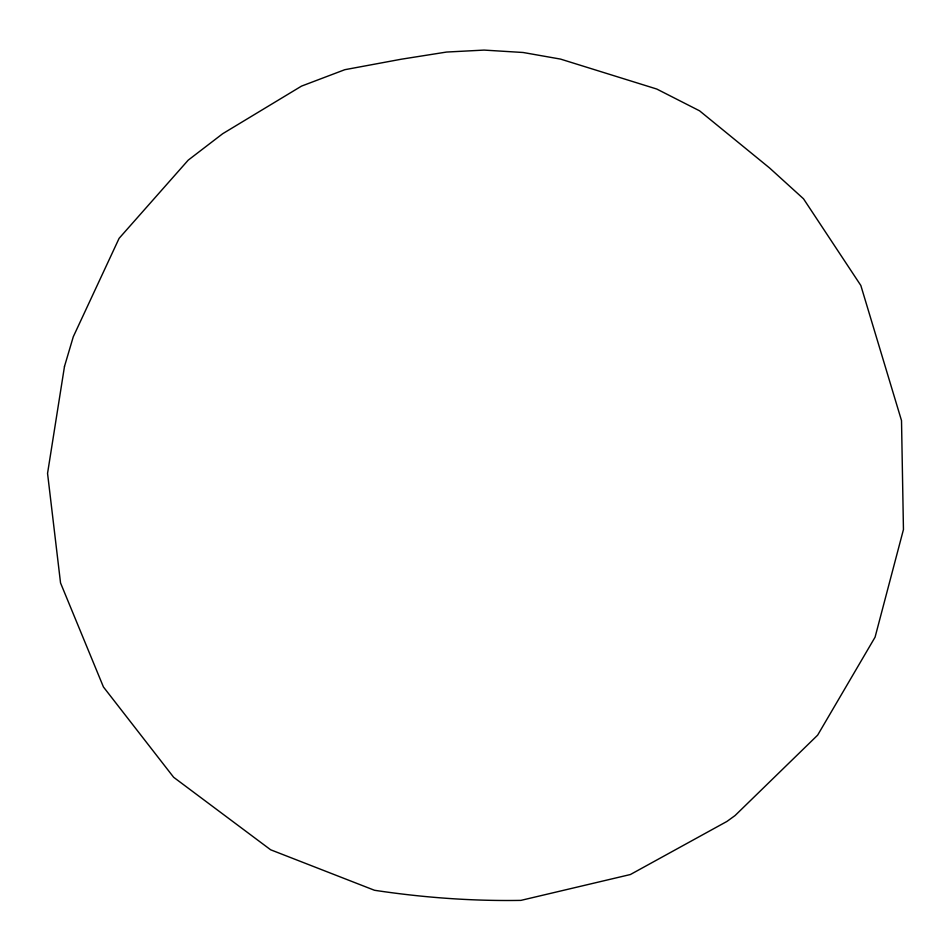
<?xml version="1.0" encoding="UTF-8"?>
<svg xmlns="http://www.w3.org/2000/svg" width="951" height="951" viewBox="0 0 951 951"><rect width="100%" height="100%" fill="white"/><g stroke="black" fill="none" stroke-linecap="round" stroke-linejoin="round"><path stroke-width="1.43" d="M64.49 366.432L47.55 473.372L60.543 582.951L103.433 686.967L173.629 777.264L270.655 849.79L374.468 890.267C422.803 897.554 472.041 901.215 520.91 900.383L630.382 874.528L726.956 821.426L735.064 815.554L817.646 735.147L875.075 637.17L903.45 529.541L901.512 420.58L860.833 285.478L803.512 198.795L769.525 167.935L699.579 110.827L656.737 89.025L560.519 59.093L523.121 52.495L484.083 50.094L446.554 52.055L401.381 59.2L344.821 69.696L301.538 86.101L222.677 133.722L188.215 160.148L119.101 238.344L73.275 336.773L64.49 366.432"/></g></svg>
